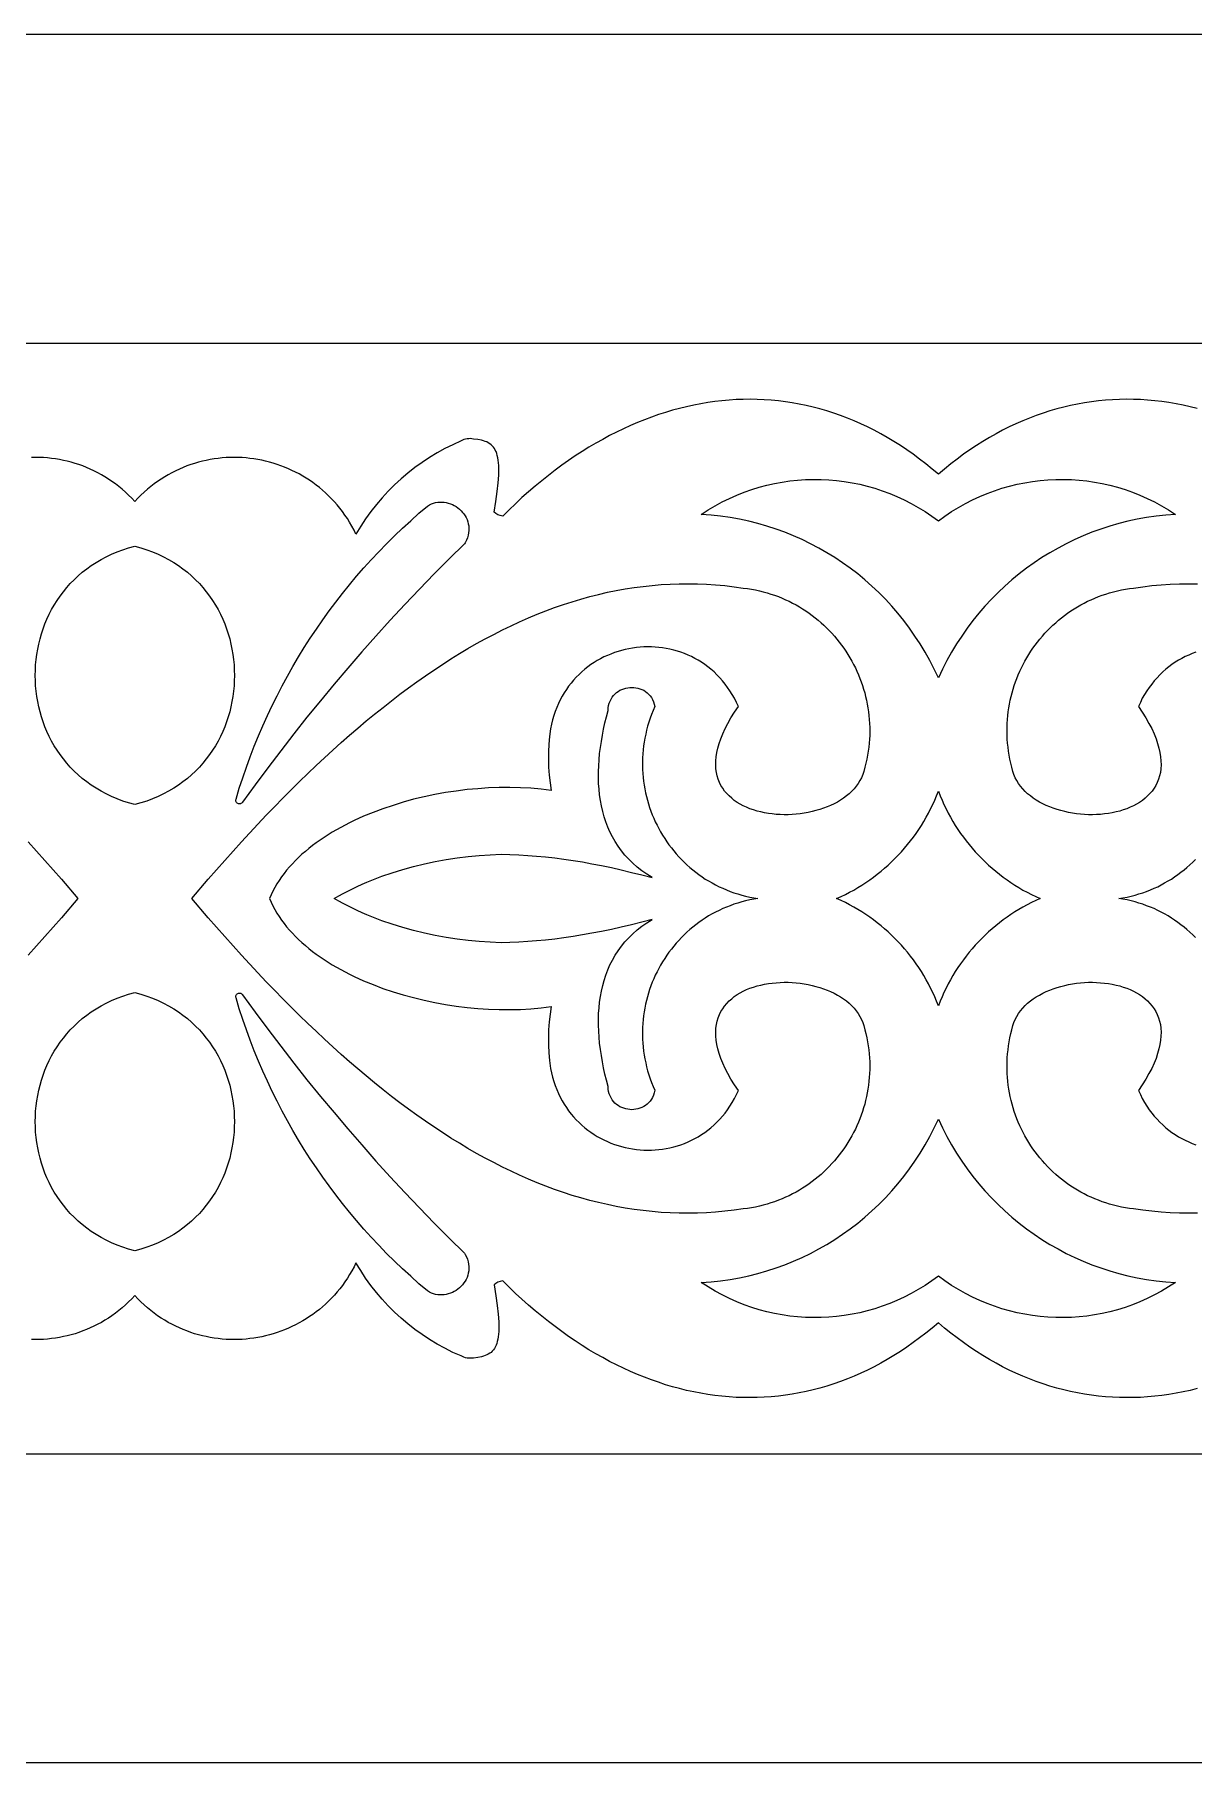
# Model space of a CAD drawing. Extents: x 1274 to 2074, y -191 to -51.
# Drawn here: x 1471.1 to 1565, y -190.5 to -50.5 of the extents above; entities that cross this region are included whole.
import ezdxf

# ---------------------------------------------------------------- set-up
doc = ezdxf.new("R2010")
doc.units = 0
doc.layers.add('LAYER_1', color=18, linetype='CONTINUOUS')

msp = doc.modelspace()

# ---------------------------------------------------------------- linework, layer by layer
at = {"layer": 'LAYER_1'}
for points in [[(2074.4, -190.54), (2074.4, -50.54), (1274.4, -50.54), (1274.4, -190.54)], [(1525.15, -89.43), (1525.71, -89.06), (1526.28, -88.73), (1526.85, -88.41), (1527.43, -88.13), (1528.02, -87.86), (1528.62, -87.62), (1529.23, -87.41), (1529.84, -87.22), (1530.46, -87.06), (1531.08, -86.92), (1531.7, -86.8), (1532.33, -86.71), (1532.95, -86.64), (1533.59, -86.6), (1534.22, -86.58), (1534.85, -86.58), (1535.48, -86.61), (1536.11, -86.67), (1536.73, -86.74), (1537.36, -86.85), (1537.98, -86.97), (1538.59, -87.12), (1539.2, -87.3), (1539.81, -87.5), (1540.41, -87.72), (1541, -87.96), (1541.58, -88.24), (1542.16, -88.53), (1542.72, -88.85), (1543.28, -89.19), (1543.82, -89.56), (1544.36, -89.94), (1544.89, -89.56), (1545.43, -89.19), (1545.99, -88.85), (1546.55, -88.53), (1547.13, -88.24), (1547.71, -87.96), (1548.3, -87.72), (1548.9, -87.5), (1549.51, -87.3), (1550.12, -87.12), (1550.74, -86.97), (1551.36, -86.85), (1551.98, -86.74), (1552.61, -86.67), (1553.23, -86.61), (1553.87, -86.58), (1554.5, -86.58), (1555.13, -86.6), (1555.76, -86.64), (1556.39, -86.71), (1557.01, -86.8), (1557.64, -86.92), (1558.26, -87.06), (1558.87, -87.22), (1559.48, -87.41), (1560.09, -87.62), (1560.69, -87.86), (1561.28, -88.13), (1561.86, -88.41), (1562.44, -88.73), (1563, -89.06), (1563.56, -89.43), (1562.78, -89.48), (1562, -89.56), (1561.23, -89.67), (1560.47, -89.81), (1559.72, -89.97), (1558.98, -90.16), (1558.24, -90.37), (1557.52, -90.61), (1556.8, -90.87), (1556.09, -91.15), (1555.4, -91.46), (1554.72, -91.79), (1554.05, -92.14), (1553.39, -92.52), (1552.74, -92.92), (1552.11, -93.34), (1551.5, -93.78), (1550.9, -94.24), (1550.31, -94.72), (1549.74, -95.22), (1549.19, -95.75), (1548.65, -96.29), (1548.13, -96.85), (1547.63, -97.42), (1547.15, -98.02), (1546.69, -98.63), (1546.25, -99.27), (1545.83, -99.91), (1545.43, -100.58), (1545.05, -101.26), (1544.69, -101.96), (1544.36, -102.67), (1544.02, -101.96), (1543.66, -101.26), (1543.29, -100.58), (1542.89, -99.91), (1542.46, -99.27), (1542.02, -98.63), (1541.56, -98.02), (1541.08, -97.42), (1540.58, -96.85), (1540.06, -96.29), (1539.52, -95.75), (1538.97, -95.22), (1538.4, -94.72), (1537.82, -94.24), (1537.21, -93.78), (1536.6, -93.34), (1535.97, -92.92), (1535.32, -92.52), (1534.67, -92.14), (1534, -91.79), (1533.31, -91.46), (1532.62, -91.15), (1531.91, -90.87), (1531.2, -90.61), (1530.47, -90.37), (1529.74, -90.16), (1528.99, -89.97), (1528.24, -89.81), (1527.48, -89.67), (1526.71, -89.56), (1525.94, -89.48)], [(1487.98, -112.73), (1487.94, -112.78), (1487.9, -112.82), (1487.85, -112.85), (1487.8, -112.87), (1487.75, -112.88), (1487.7, -112.88), (1487.65, -112.87), (1487.6, -112.85), (1487.55, -112.82), (1487.51, -112.79), (1487.48, -112.75), (1487.45, -112.7), (1487.44, -112.65), (1487.43, -112.6), (1487.43, -112.54), (1487.45, -112.48), (1487.71, -111.61), (1487.99, -110.75), (1488.29, -109.89), (1488.6, -109.05), (1488.92, -108.2), (1489.26, -107.37), (1489.62, -106.54), (1489.99, -105.72), (1490.37, -104.91), (1490.77, -104.11), (1491.19, -103.31), (1491.61, -102.52), (1492.06, -101.74), (1492.51, -100.97), (1492.98, -100.21), (1493.46, -99.45), (1493.96, -98.71), (1494.47, -97.97), (1494.99, -97.24), (1495.53, -96.53), (1496.08, -95.82), (1496.64, -95.12), (1497.22, -94.43), (1497.81, -93.76), (1498.41, -93.09), (1499.02, -92.44), (1499.65, -91.79), (1500.29, -91.16), (1500.94, -90.54), (1501.6, -89.93), (1502.27, -89.33), (1502.96, -88.74), (1503.12, -88.65), (1503.29, -88.57), (1503.45, -88.51), (1503.62, -88.46), (1503.8, -88.43), (1503.97, -88.42), (1504.14, -88.42), (1504.31, -88.43), (1504.48, -88.46), (1504.65, -88.5), (1504.82, -88.56), (1504.98, -88.62), (1505.13, -88.7), (1505.28, -88.79), (1505.42, -88.89), (1505.56, -89), (1505.69, -89.12), (1505.8, -89.25), (1505.91, -89.38), (1506.01, -89.53), (1506.09, -89.68), (1506.17, -89.84), (1506.23, -90.01), (1506.27, -90.18), (1506.3, -90.35), (1506.32, -90.54), (1506.31, -90.72), (1506.29, -90.91), (1506.26, -91.11), (1506.2, -91.31), (1506.12, -91.5), (1506.02, -91.71), (1505.95, -91.79), (1504.72, -93.01), (1503.51, -94.23), (1502.31, -95.47), (1501.12, -96.73), (1499.95, -97.99), (1498.79, -99.27), (1497.64, -100.56), (1496.51, -101.87), (1495.4, -103.18), (1494.29, -104.51), (1493.2, -105.85), (1492.13, -107.2), (1491.07, -108.57), (1490.03, -109.95), (1489, -111.33)], [(1479.25, -112.93), (1478.75, -112.79), (1478.27, -112.64), (1477.81, -112.46), (1477.36, -112.27), (1476.93, -112.06), (1476.51, -111.84), (1476.11, -111.6), (1475.72, -111.35), (1475.35, -111.09), (1474.99, -110.81), (1474.66, -110.52), (1474.33, -110.21), (1474.02, -109.89), (1473.73, -109.57), (1473.46, -109.23), (1473.2, -108.88), (1472.95, -108.53), (1472.72, -108.16), (1472.51, -107.79), (1472.31, -107.41), (1472.13, -107.02), (1471.97, -106.63), (1471.82, -106.23), (1471.68, -105.82), (1471.57, -105.41), (1471.46, -105), (1471.38, -104.58), (1471.31, -104.16), (1471.25, -103.74), (1471.21, -103.31), (1471.19, -102.89), (1471.18, -102.46), (1471.19, -102.03), (1471.21, -101.61), (1471.25, -101.18), (1471.31, -100.76), (1471.38, -100.34), (1471.46, -99.92), (1471.57, -99.51), (1471.68, -99.1), (1471.82, -98.69), (1471.97, -98.29), (1472.13, -97.9), (1472.31, -97.51), (1472.51, -97.13), (1472.72, -96.76), (1472.95, -96.39), (1473.2, -96.04), (1473.46, -95.69), (1473.73, -95.35), (1474.02, -95.02), (1474.33, -94.71), (1474.66, -94.4), (1474.99, -94.11), (1475.35, -93.83), (1475.72, -93.57), (1476.11, -93.32), (1476.51, -93.08), (1476.93, -92.85), (1477.36, -92.65), (1477.81, -92.46), (1478.27, -92.28), (1478.75, -92.13), (1479.25, -91.99), (1479.75, -92.13), (1480.23, -92.28), (1480.69, -92.46), (1481.14, -92.65), (1481.58, -92.85), (1481.99, -93.08), (1482.4, -93.32), (1482.78, -93.57), (1483.15, -93.83), (1483.51, -94.11), (1483.85, -94.4), (1484.17, -94.71), (1484.48, -95.02), (1484.77, -95.35), (1485.04, -95.69), (1485.3, -96.04), (1485.55, -96.39), (1485.78, -96.76), (1485.99, -97.13), (1486.19, -97.51), (1486.37, -97.9), (1486.53, -98.29), (1486.68, -98.69), (1486.82, -99.1), (1486.94, -99.51), (1487.04, -99.92), (1487.12, -100.34), (1487.2, -100.76), (1487.25, -101.18), (1487.29, -101.61), (1487.31, -102.03), (1487.32, -102.46), (1487.31, -102.89), (1487.29, -103.31), (1487.25, -103.74), (1487.2, -104.16), (1487.12, -104.58), (1487.04, -105), (1486.94, -105.41), (1486.82, -105.82), (1486.68, -106.23), (1486.53, -106.63), (1486.37, -107.02), (1486.19, -107.41), (1485.99, -107.79), (1485.78, -108.16), (1485.55, -108.53), (1485.3, -108.88), (1485.04, -109.23), (1484.77, -109.57), (1484.48, -109.89), (1484.17, -110.21), (1483.85, -110.52), (1483.51, -110.81), (1483.15, -111.09), (1482.78, -111.35), (1482.4, -111.6), (1481.99, -111.84), (1481.58, -112.06), (1481.14, -112.27), (1480.69, -112.46), (1480.23, -112.64), (1479.75, -112.79)], [(1483.86, -120.54), (1485.2, -118.97), (1486.54, -117.45), (1487.88, -115.96), (1489.22, -114.51), (1489.89, -113.8), (1490.56, -113.1), (1491.23, -112.42), (1491.91, -111.74), (1492.58, -111.07), (1493.26, -110.42), (1493.93, -109.77), (1494.61, -109.14), (1495.28, -108.52), (1495.96, -107.91), (1496.64, -107.31), (1497.32, -106.73), (1498, -106.15), (1498.68, -105.59), (1499.36, -105.05), (1500.05, -104.51), (1500.73, -103.99), (1501.42, -103.48), (1502.1, -102.98), (1502.79, -102.5), (1503.48, -102.03), (1504.17, -101.57), (1504.86, -101.13), (1505.55, -100.7), (1506.24, -100.29), (1506.94, -99.89), (1507.64, -99.51), (1508.33, -99.14), (1509.03, -98.78), (1509.73, -98.44), (1510.43, -98.12), (1511.14, -97.81), (1511.84, -97.51), (1512.55, -97.23), (1513.26, -96.97), (1513.97, -96.72), (1514.68, -96.49), (1515.39, -96.28), (1516.11, -96.08), (1516.82, -95.9), (1517.54, -95.73), (1518.26, -95.59), (1518.98, -95.46), (1519.71, -95.34), (1520.43, -95.25), (1521.16, -95.17), (1521.89, -95.11), (1522.62, -95.06), (1523.35, -95.04), (1524.09, -95.03), (1524.83, -95.05), (1525.56, -95.08), (1526.31, -95.13), (1527.05, -95.19), (1527.8, -95.28), (1528.54, -95.39), (1528.88, -95.43), (1529.21, -95.48), (1529.53, -95.54), (1529.85, -95.61), (1530.17, -95.69), (1530.48, -95.77), (1530.79, -95.87), (1531.09, -95.97), (1531.39, -96.08), (1531.69, -96.2), (1531.98, -96.33), (1532.27, -96.46), (1532.55, -96.6), (1532.83, -96.75), (1533.1, -96.91), (1533.36, -97.07), (1533.63, -97.24), (1533.88, -97.42), (1534.13, -97.6), (1534.38, -97.79), (1534.62, -97.98), (1534.85, -98.19), (1535.08, -98.39), (1535.3, -98.61), (1535.52, -98.83), (1535.73, -99.05), (1535.94, -99.28), (1536.14, -99.52), (1536.33, -99.76), (1536.51, -100), (1536.69, -100.25), (1536.87, -100.51), (1537.03, -100.77), (1537.19, -101.03), (1537.34, -101.3), (1537.49, -101.57), (1537.63, -101.85), (1537.76, -102.13), (1537.88, -102.41), (1538, -102.7), (1538.11, -102.99), (1538.21, -103.28), (1538.3, -103.58), (1538.39, -103.88), (1538.46, -104.18), (1538.53, -104.48), (1538.6, -104.79), (1538.65, -105.1), (1538.69, -105.41), (1538.73, -105.72), (1538.76, -106.04), (1538.78, -106.36), (1538.79, -106.68), (1538.79, -106.99), (1538.79, -107.32), (1538.77, -107.64), (1538.75, -107.96), (1538.71, -108.28), (1538.67, -108.61), (1538.62, -108.93), (1538.56, -109.26), (1538.49, -109.58), (1538.41, -109.91), (1538.32, -110.24), (1538.23, -110.5), (1538.12, -110.75), (1538, -110.99), (1537.86, -111.22), (1537.7, -111.44), (1537.52, -111.65), (1537.33, -111.86), (1537.12, -112.05), (1536.9, -112.23), (1536.67, -112.41), (1536.42, -112.57), (1536.17, -112.72), (1535.9, -112.86), (1535.62, -112.99), (1535.34, -113.12), (1535.04, -113.23), (1534.74, -113.33), (1534.44, -113.42), (1534.13, -113.5), (1533.81, -113.56), (1533.49, -113.62), (1533.17, -113.67), (1532.84, -113.71), (1532.52, -113.73), (1532.19, -113.75), (1531.86, -113.75), (1531.54, -113.74), (1531.22, -113.72), (1530.9, -113.69), (1530.58, -113.65), (1530.27, -113.59), (1529.97, -113.53), (1529.67, -113.45), (1529.37, -113.36), (1529.09, -113.26), (1528.82, -113.15), (1528.55, -113.03), (1528.3, -112.89), (1528.05, -112.75), (1527.82, -112.59), (1527.61, -112.42), (1527.4, -112.23), (1527.21, -112.04), (1527.04, -111.83), (1526.88, -111.61), (1526.74, -111.38), (1526.62, -111.13), (1526.52, -110.87), (1526.44, -110.6), (1526.38, -110.32), (1526.33, -110.02), (1526.32, -109.71), (1526.32, -109.39), (1526.35, -109.06), (1526.4, -108.71), (1526.48, -108.35), (1526.59, -107.97), (1526.72, -107.59), (1526.89, -107.19), (1527.08, -106.77), (1527.3, -106.35), (1527.55, -105.91), (1527.83, -105.45), (1528.15, -104.98), (1527.99, -104.65), (1527.83, -104.32), (1527.65, -104.01), (1527.47, -103.72), (1527.27, -103.43), (1527.07, -103.16), (1526.86, -102.89), (1526.64, -102.65), (1526.41, -102.41), (1526.18, -102.18), (1525.93, -101.97), (1525.69, -101.77), (1525.43, -101.58), (1525.17, -101.4), (1524.9, -101.24), (1524.63, -101.09), (1524.35, -100.94), (1524.07, -100.82), (1523.79, -100.7), (1523.5, -100.59), (1523.21, -100.5), (1522.91, -100.41), (1522.61, -100.34), (1522.31, -100.28), (1522.01, -100.23), (1521.71, -100.2), (1521.41, -100.17), (1521.1, -100.16), (1520.8, -100.15), (1520.49, -100.16), (1520.19, -100.18), (1519.89, -100.21), (1519.58, -100.25), (1519.28, -100.3), (1518.99, -100.37), (1518.69, -100.44), (1518.4, -100.53), (1518.11, -100.62), (1517.82, -100.73), (1517.54, -100.85), (1517.26, -100.97), (1516.99, -101.11), (1516.72, -101.26), (1516.46, -101.42), (1516.2, -101.59), (1515.95, -101.78), (1515.71, -101.97), (1515.47, -102.17), (1515.24, -102.38), (1515.02, -102.6), (1514.8, -102.84), (1514.6, -103.08), (1514.4, -103.33), (1514.22, -103.6), (1514.04, -103.87), (1513.87, -104.15), (1513.71, -104.45), (1513.57, -104.75), (1513.43, -105.07), (1513.31, -105.39), (1513.2, -105.72), (1513.1, -106.07), (1513.01, -106.42), (1512.94, -106.78), (1512.86, -107.4), (1512.8, -108.03), (1512.77, -108.66), (1512.76, -109.28), (1512.78, -109.91), (1512.82, -110.54), (1512.89, -111.16), (1512.98, -111.78), (1512.16, -111.68), (1511.33, -111.61), (1510.49, -111.56), (1509.64, -111.54), (1508.78, -111.55), (1507.91, -111.58), (1507.04, -111.64), (1506.17, -111.72), (1505.29, -111.83), (1504.42, -111.96), (1503.55, -112.12), (1502.69, -112.3), (1501.84, -112.5), (1501, -112.73), (1500.17, -112.99), (1499.35, -113.26), (1498.56, -113.56), (1497.78, -113.88), (1497.02, -114.22), (1496.65, -114.4), (1496.29, -114.59), (1495.94, -114.78), (1495.59, -114.97), (1495.24, -115.17), (1494.91, -115.38), (1494.58, -115.59), (1494.26, -115.81), (1493.95, -116.03), (1493.65, -116.25), (1493.35, -116.49), (1493.07, -116.72), (1492.79, -116.96), (1492.52, -117.21), (1492.26, -117.46), (1492.02, -117.72), (1491.78, -117.98), (1491.55, -118.24), (1491.34, -118.52), (1491.13, -118.79), (1490.94, -119.07), (1490.76, -119.36), (1490.59, -119.64), (1490.43, -119.94), (1490.29, -120.24), (1490.15, -120.54), (1490.29, -120.84), (1490.43, -121.14), (1490.59, -121.43), (1490.76, -121.72), (1490.94, -122.01), (1491.13, -122.29), (1491.34, -122.56), (1491.55, -122.83), (1491.78, -123.1), (1492.02, -123.36), (1492.26, -123.62), (1492.52, -123.87), (1492.79, -124.11), (1493.07, -124.35), (1493.35, -124.59), (1493.65, -124.82), (1493.95, -125.05), (1494.26, -125.27), (1494.58, -125.49), (1494.91, -125.7), (1495.24, -125.9), (1495.59, -126.11), (1495.94, -126.3), (1496.29, -126.49), (1496.65, -126.68), (1497.02, -126.86), (1497.78, -127.2), (1498.56, -127.52), (1499.35, -127.82), (1500.17, -128.09), (1501, -128.34), (1501.84, -128.57), (1502.69, -128.78), (1503.55, -128.96), (1504.42, -129.12), (1505.29, -129.25), (1506.17, -129.36), (1507.04, -129.44), (1507.91, -129.5), (1508.78, -129.53), (1509.64, -129.54), (1510.49, -129.52), (1511.33, -129.47), (1512.16, -129.39), (1512.98, -129.29), (1512.89, -129.91), (1512.82, -130.54), (1512.78, -131.17), (1512.76, -131.79), (1512.77, -132.42), (1512.8, -133.05), (1512.86, -133.67), (1512.94, -134.3), (1513.01, -134.66), (1513.1, -135.01), (1513.2, -135.36), (1513.31, -135.69), (1513.43, -136.01), (1513.57, -136.33), (1513.71, -136.63), (1513.87, -136.92), (1514.04, -137.21), (1514.22, -137.48), (1514.4, -137.74), (1514.6, -138), (1514.8, -138.24), (1515.02, -138.47), (1515.24, -138.7), (1515.47, -138.91), (1515.71, -139.11), (1515.95, -139.3), (1516.2, -139.48), (1516.46, -139.65), (1516.72, -139.81), (1516.99, -139.96), (1517.26, -140.1), (1517.54, -140.23), (1517.82, -140.35), (1518.11, -140.46), (1518.4, -140.55), (1518.69, -140.64), (1518.99, -140.71), (1519.28, -140.77), (1519.58, -140.83), (1519.89, -140.87), (1520.19, -140.9), (1520.49, -140.92), (1520.8, -140.92), (1521.1, -140.92), (1521.41, -140.91), (1521.71, -140.88), (1522.01, -140.84), (1522.31, -140.8), (1522.61, -140.74), (1522.91, -140.66), (1523.21, -140.58), (1523.5, -140.49), (1523.79, -140.38), (1524.07, -140.26), (1524.35, -140.13), (1524.63, -139.99), (1524.9, -139.84), (1525.17, -139.67), (1525.43, -139.5), (1525.69, -139.31), (1525.93, -139.11), (1526.18, -138.89), (1526.41, -138.67), (1526.64, -138.43), (1526.86, -138.18), (1527.07, -137.92), (1527.27, -137.65), (1527.47, -137.36), (1527.65, -137.06), (1527.83, -136.75), (1527.99, -136.43), (1528.15, -136.09), (1527.83, -135.63), (1527.55, -135.17), (1527.3, -134.73), (1527.08, -134.3), (1526.89, -133.89), (1526.72, -133.49), (1526.59, -133.1), (1526.48, -132.73), (1526.4, -132.37), (1526.35, -132.02), (1526.32, -131.69), (1526.32, -131.36), (1526.33, -131.05), (1526.38, -130.76), (1526.44, -130.48), (1526.52, -130.2), (1526.62, -129.95), (1526.74, -129.7), (1526.88, -129.47), (1527.04, -129.25), (1527.21, -129.04), (1527.4, -128.84), (1527.61, -128.66), (1527.82, -128.49), (1528.05, -128.33), (1528.3, -128.18), (1528.55, -128.05), (1528.82, -127.92), (1529.09, -127.81), (1529.37, -127.71), (1529.67, -127.62), (1529.97, -127.55), (1530.27, -127.48), (1530.58, -127.43), (1530.9, -127.39), (1531.22, -127.36), (1531.54, -127.34), (1531.86, -127.33), (1532.19, -127.33), (1532.52, -127.35), (1532.84, -127.37), (1533.17, -127.41), (1533.49, -127.45), (1533.81, -127.51), (1534.13, -127.58), (1534.44, -127.66), (1534.74, -127.75), (1535.04, -127.85), (1535.34, -127.96), (1535.62, -128.08), (1535.9, -128.22), (1536.17, -128.36), (1536.42, -128.51), (1536.67, -128.67), (1536.9, -128.84), (1537.12, -129.03), (1537.33, -129.22), (1537.52, -129.42), (1537.7, -129.63), (1537.86, -129.86), (1538, -130.09), (1538.12, -130.33), (1538.23, -130.58), (1538.32, -130.84), (1538.41, -131.17), (1538.49, -131.49), (1538.56, -131.82), (1538.62, -132.14), (1538.67, -132.47), (1538.71, -132.79), (1538.75, -133.12), (1538.77, -133.44), (1538.79, -133.76), (1538.79, -134.08), (1538.79, -134.4), (1538.78, -134.72), (1538.76, -135.04), (1538.73, -135.35), (1538.69, -135.67), (1538.65, -135.98), (1538.6, -136.29), (1538.53, -136.59), (1538.46, -136.9), (1538.39, -137.2), (1538.3, -137.5), (1538.21, -137.79), (1538.11, -138.09), (1538, -138.38), (1537.88, -138.66), (1537.76, -138.95), (1537.63, -139.23), (1537.49, -139.5), (1537.34, -139.78), (1537.19, -140.04), (1537.03, -140.31), (1536.87, -140.57), (1536.69, -140.82), (1536.51, -141.07), (1536.33, -141.32), (1536.14, -141.56), (1535.94, -141.79), (1535.73, -142.02), (1535.52, -142.25), (1535.3, -142.47), (1535.08, -142.68), (1534.85, -142.89), (1534.62, -143.09), (1534.38, -143.29), (1534.13, -143.48), (1533.88, -143.66), (1533.63, -143.84), (1533.36, -144.01), (1533.1, -144.17), (1532.83, -144.33), (1532.55, -144.47), (1532.27, -144.62), (1531.98, -144.75), (1531.69, -144.88), (1531.39, -144.99), (1531.09, -145.11), (1530.79, -145.21), (1530.48, -145.3), (1530.17, -145.39), (1529.85, -145.47), (1529.53, -145.54), (1529.21, -145.6), (1528.88, -145.65), (1528.54, -145.69), (1527.8, -145.8), (1527.05, -145.88), (1526.31, -145.95), (1525.56, -146), (1524.83, -146.03), (1524.09, -146.04), (1523.35, -146.04), (1522.62, -146.01), (1521.89, -145.97), (1521.16, -145.91), (1520.43, -145.83), (1519.71, -145.74), (1518.98, -145.62), (1518.26, -145.49), (1517.54, -145.34), (1516.82, -145.18), (1516.11, -145), (1515.39, -144.8), (1514.68, -144.59), (1513.97, -144.35), (1513.26, -144.11), (1512.55, -143.84), (1511.84, -143.57), (1511.14, -143.27), (1510.43, -142.96), (1509.73, -142.64), (1509.03, -142.3), (1508.33, -141.94), (1507.64, -141.57), (1506.94, -141.19), (1506.24, -140.79), (1505.55, -140.37), (1504.86, -139.95), (1504.17, -139.5), (1503.48, -139.05), (1502.79, -138.58), (1502.1, -138.1), (1501.42, -137.6), (1500.73, -137.09), (1500.05, -136.57), (1499.36, -136.03), (1498.68, -135.48), (1498, -134.92), (1497.32, -134.35), (1496.64, -133.76), (1495.96, -133.17), (1495.28, -132.56), (1494.61, -131.94), (1493.93, -131.3), (1493.26, -130.66), (1492.58, -130.01), (1491.91, -129.34), (1491.23, -128.66), (1490.56, -127.97), (1489.89, -127.28), (1489.22, -126.57), (1487.88, -125.12), (1486.54, -123.63), (1485.2, -122.1)], [(1495.41, -120.54), (1495.77, -120.33), (1496.13, -120.13), (1496.5, -119.94), (1496.88, -119.75), (1497.26, -119.56), (1497.66, -119.39), (1498.05, -119.21), (1498.45, -119.05), (1499.27, -118.74), (1500.11, -118.45), (1500.96, -118.18), (1501.83, -117.94), (1502.71, -117.73), (1503.59, -117.54), (1504.48, -117.38), (1505.38, -117.24), (1506.27, -117.13), (1507.16, -117.05), (1508.05, -116.99), (1508.93, -116.96), (1509.64, -116.98), (1510.36, -117), (1511.08, -117.05), (1511.8, -117.1), (1512.53, -117.17), (1513.27, -117.25), (1514.01, -117.35), (1514.76, -117.46), (1515.52, -117.58), (1516.29, -117.72), (1517.07, -117.87), (1517.86, -118.04), (1518.66, -118.22), (1519.48, -118.42), (1520.32, -118.63), (1521.17, -118.85), (1520.74, -118.58), (1520.33, -118.3), (1519.95, -118), (1519.6, -117.68), (1519.27, -117.36), (1518.96, -117.02), (1518.67, -116.67), (1518.41, -116.31), (1518.17, -115.93), (1517.95, -115.55), (1517.75, -115.15), (1517.57, -114.75), (1517.42, -114.34), (1517.28, -113.91), (1517.16, -113.48), (1517.06, -113.04), (1516.98, -112.59), (1516.91, -112.14), (1516.86, -111.68), (1516.83, -111.21), (1516.82, -110.74), (1516.82, -110.26), (1516.84, -109.78), (1516.87, -109.29), (1516.91, -108.8), (1516.97, -108.31), (1517.05, -107.81), (1517.13, -107.31), (1517.23, -106.81), (1517.34, -106.31), (1517.46, -105.81), (1517.59, -105.3), (1517.61, -105.09), (1517.64, -104.9), (1517.69, -104.71), (1517.76, -104.54), (1517.84, -104.38), (1517.93, -104.23), (1518.04, -104.09), (1518.15, -103.97), (1518.28, -103.85), (1518.42, -103.76), (1518.56, -103.67), (1518.71, -103.6), (1518.87, -103.54), (1519.02, -103.49), (1519.19, -103.46), (1519.35, -103.44), (1519.52, -103.43), (1519.69, -103.44), (1519.85, -103.46), (1520.01, -103.49), (1520.17, -103.54), (1520.33, -103.6), (1520.48, -103.67), (1520.62, -103.76), (1520.75, -103.87), (1520.88, -103.99), (1521, -104.12), (1521.1, -104.26), (1521.19, -104.42), (1521.27, -104.6), (1521.34, -104.79), (1521.39, -104.99), (1521.25, -105.31), (1521.12, -105.62), (1521, -105.94), (1520.9, -106.26), (1520.8, -106.58), (1520.71, -106.9), (1520.64, -107.22), (1520.57, -107.54), (1520.51, -107.86), (1520.47, -108.18), (1520.43, -108.5), (1520.4, -108.82), (1520.38, -109.14), (1520.37, -109.46), (1520.37, -109.78), (1520.38, -110.1), (1520.4, -110.41), (1520.43, -110.73), (1520.47, -111.04), (1520.51, -111.35), (1520.56, -111.66), (1520.63, -111.97), (1520.7, -112.27), (1520.78, -112.57), (1520.86, -112.87), (1520.96, -113.17), (1521.06, -113.46), (1521.18, -113.75), (1521.3, -114.04), (1521.42, -114.32), (1521.56, -114.6), (1521.7, -114.88), (1521.85, -115.15), (1522.01, -115.42), (1522.18, -115.68), (1522.35, -115.94), (1522.53, -116.19), (1522.72, -116.44), (1522.91, -116.68), (1523.11, -116.92), (1523.32, -117.15), (1523.53, -117.38), (1523.75, -117.6), (1523.98, -117.81), (1524.21, -118.02), (1524.45, -118.22), (1524.7, -118.41), (1524.95, -118.6), (1525.21, -118.78), (1525.47, -118.96), (1525.74, -119.12), (1526.02, -119.28), (1526.3, -119.43), (1526.59, -119.58), (1526.88, -119.71), (1527.18, -119.84), (1527.48, -119.96), (1527.79, -120.07), (1528.1, -120.17), (1528.42, -120.26), (1528.74, -120.35), (1529.07, -120.42), (1529.4, -120.48), (1529.74, -120.54), (1529.4, -120.59), (1529.07, -120.66), (1528.74, -120.73), (1528.42, -120.82), (1528.1, -120.91), (1527.79, -121.01), (1527.48, -121.12), (1527.18, -121.24), (1526.88, -121.36), (1526.59, -121.5), (1526.3, -121.64), (1526.02, -121.79), (1525.74, -121.95), (1525.47, -122.12), (1525.21, -122.29), (1524.95, -122.48), (1524.7, -122.66), (1524.45, -122.86), (1524.21, -123.06), (1523.98, -123.27), (1523.75, -123.48), (1523.53, -123.7), (1523.32, -123.93), (1523.11, -124.16), (1522.91, -124.4), (1522.72, -124.64), (1522.53, -124.89), (1522.35, -125.14), (1522.18, -125.4), (1522.01, -125.66), (1521.85, -125.93), (1521.7, -126.2), (1521.56, -126.48), (1521.42, -126.75), (1521.3, -127.04), (1521.18, -127.32), (1521.06, -127.61), (1520.96, -127.91), (1520.86, -128.2), (1520.78, -128.5), (1520.7, -128.81), (1520.63, -129.11), (1520.56, -129.42), (1520.51, -129.73), (1520.47, -130.04), (1520.43, -130.35), (1520.4, -130.66), (1520.38, -130.98), (1520.37, -131.3), (1520.37, -131.61), (1520.38, -131.93), (1520.4, -132.25), (1520.43, -132.57), (1520.47, -132.9), (1520.51, -133.22), (1520.57, -133.54), (1520.64, -133.86), (1520.71, -134.18), (1520.8, -134.5), (1520.9, -134.82), (1521, -135.14), (1521.12, -135.45), (1521.25, -135.77), (1521.39, -136.08), (1521.34, -136.29), (1521.27, -136.48), (1521.19, -136.65), (1521.1, -136.81), (1521, -136.96), (1520.88, -137.09), (1520.75, -137.21), (1520.62, -137.31), (1520.48, -137.4), (1520.33, -137.48), (1520.17, -137.54), (1520.01, -137.59), (1519.85, -137.62), (1519.69, -137.64), (1519.52, -137.65), (1519.35, -137.64), (1519.19, -137.62), (1519.02, -137.59), (1518.87, -137.54), (1518.71, -137.48), (1518.56, -137.41), (1518.42, -137.32), (1518.28, -137.22), (1518.15, -137.11), (1518.04, -136.99), (1517.93, -136.85), (1517.84, -136.7), (1517.76, -136.54), (1517.69, -136.37), (1517.64, -136.18), (1517.61, -135.98), (1517.59, -135.77), (1517.46, -135.27), (1517.34, -134.77), (1517.23, -134.26), (1517.13, -133.76), (1517.05, -133.26), (1516.97, -132.77), (1516.91, -132.27), (1516.87, -131.78), (1516.84, -131.3), (1516.82, -130.81), (1516.82, -130.34), (1516.83, -129.86), (1516.86, -129.4), (1516.91, -128.94), (1516.98, -128.48), (1517.06, -128.04), (1517.16, -127.6), (1517.28, -127.17), (1517.42, -126.74), (1517.57, -126.33), (1517.75, -125.92), (1517.95, -125.53), (1518.17, -125.14), (1518.41, -124.77), (1518.67, -124.41), (1518.96, -124.06), (1519.27, -123.72), (1519.6, -123.39), (1519.95, -123.08), (1520.33, -122.78), (1520.74, -122.5), (1521.17, -122.23), (1520.32, -122.45), (1519.48, -122.66), (1518.66, -122.86), (1517.86, -123.04), (1517.07, -123.2), (1516.29, -123.36), (1515.52, -123.49), (1514.76, -123.62), (1514.01, -123.73), (1513.27, -123.83), (1512.53, -123.91), (1511.8, -123.98), (1511.08, -124.03), (1510.36, -124.07), (1509.64, -124.1), (1508.93, -124.12), (1508.05, -124.09), (1507.16, -124.03), (1506.27, -123.95), (1505.38, -123.84), (1504.48, -123.7), (1503.59, -123.54), (1502.71, -123.35), (1501.83, -123.14), (1500.96, -122.9), (1500.11, -122.63), (1499.27, -122.34), (1498.45, -122.03), (1498.05, -121.86), (1497.66, -121.69), (1497.26, -121.51), (1496.88, -121.33), (1496.5, -121.14), (1496.13, -120.95), (1495.77, -120.75)], [(1536.11, -120.54), (1536.47, -120.38), (1536.82, -120.21), (1537.16, -120.03), (1537.5, -119.85), (1537.83, -119.66), (1538.16, -119.46), (1538.48, -119.25), (1538.8, -119.03), (1539.11, -118.81), (1539.41, -118.57), (1539.71, -118.33), (1540, -118.09), (1540.29, -117.84), (1540.57, -117.57), (1540.84, -117.31), (1541.11, -117.03), (1541.37, -116.75), (1541.62, -116.47), (1541.86, -116.17), (1542.1, -115.87), (1542.33, -115.57), (1542.56, -115.26), (1542.77, -114.94), (1542.98, -114.62), (1543.18, -114.29), (1543.37, -113.96), (1543.56, -113.62), (1543.73, -113.27), (1543.9, -112.92), (1544.06, -112.57), (1544.21, -112.21), (1544.36, -111.85), (1544.5, -112.21), (1544.65, -112.57), (1544.81, -112.92), (1544.98, -113.27), (1545.15, -113.62), (1545.34, -113.96), (1545.53, -114.29), (1545.73, -114.62), (1545.94, -114.94), (1546.16, -115.26), (1546.38, -115.57), (1546.61, -115.87), (1546.85, -116.17), (1547.09, -116.47), (1547.35, -116.75), (1547.61, -117.03), (1547.87, -117.31), (1548.15, -117.57), (1548.42, -117.84), (1548.71, -118.09), (1549, -118.33), (1549.3, -118.57), (1549.61, -118.81), (1549.92, -119.03), (1550.23, -119.25), (1550.55, -119.46), (1550.88, -119.66), (1551.21, -119.85), (1551.55, -120.03), (1551.9, -120.21), (1552.24, -120.38), (1552.6, -120.54), (1552.24, -120.7), (1551.9, -120.87), (1551.55, -121.04), (1551.21, -121.23), (1550.88, -121.42), (1550.55, -121.62), (1550.23, -121.83), (1549.92, -122.05), (1549.61, -122.27), (1549.3, -122.5), (1549, -122.74), (1548.71, -122.99), (1548.42, -123.24), (1548.15, -123.5), (1547.87, -123.77), (1547.61, -124.04), (1547.35, -124.32), (1547.09, -124.61), (1546.85, -124.9), (1546.61, -125.2), (1546.38, -125.51), (1546.16, -125.82), (1545.94, -126.14), (1545.73, -126.46), (1545.53, -126.79), (1545.34, -127.12), (1545.15, -127.46), (1544.98, -127.8), (1544.81, -128.15), (1544.65, -128.51), (1544.5, -128.87), (1544.36, -129.23), (1544.21, -128.87), (1544.06, -128.51), (1543.9, -128.15), (1543.73, -127.8), (1543.56, -127.46), (1543.37, -127.12), (1543.18, -126.79), (1542.98, -126.46), (1542.77, -126.14), (1542.56, -125.82), (1542.33, -125.51), (1542.1, -125.2), (1541.86, -124.9), (1541.62, -124.61), (1541.37, -124.32), (1541.11, -124.04), (1540.84, -123.77), (1540.57, -123.5), (1540.29, -123.24), (1540, -122.99), (1539.71, -122.74), (1539.41, -122.5), (1539.11, -122.27), (1538.8, -122.05), (1538.48, -121.83), (1538.16, -121.62), (1537.83, -121.42), (1537.5, -121.23), (1537.16, -121.04), (1536.82, -120.87), (1536.47, -120.7)], [(1479.25, -149.09), (1478.75, -148.95), (1478.27, -148.79), (1477.81, -148.62), (1477.36, -148.43), (1476.93, -148.22), (1476.51, -148), (1476.11, -147.76), (1475.72, -147.51), (1475.35, -147.24), (1474.99, -146.96), (1474.66, -146.67), (1474.33, -146.37), (1474.02, -146.05), (1473.73, -145.73), (1473.46, -145.39), (1473.2, -145.04), (1472.95, -144.68), (1472.72, -144.32), (1472.51, -143.95), (1472.31, -143.56), (1472.13, -143.18), (1471.97, -142.78), (1471.82, -142.38), (1471.68, -141.98), (1471.57, -141.57), (1471.46, -141.15), (1471.38, -140.74), (1471.31, -140.32), (1471.25, -139.89), (1471.21, -139.47), (1471.19, -139.04), (1471.18, -138.62), (1471.19, -138.19), (1471.21, -137.77), (1471.25, -137.34), (1471.31, -136.92), (1471.38, -136.5), (1471.46, -136.08), (1471.57, -135.67), (1471.68, -135.26), (1471.82, -134.85), (1471.97, -134.45), (1472.13, -134.06), (1472.31, -133.67), (1472.51, -133.29), (1472.72, -132.92), (1472.95, -132.55), (1473.2, -132.19), (1473.46, -131.85), (1473.73, -131.51), (1474.02, -131.18), (1474.33, -130.87), (1474.66, -130.56), (1474.99, -130.27), (1475.35, -129.99), (1475.72, -129.72), (1476.11, -129.47), (1476.51, -129.23), (1476.93, -129.01), (1477.36, -128.81), (1477.81, -128.61), (1478.27, -128.44), (1478.75, -128.28), (1479.25, -128.15), (1479.75, -128.28), (1480.23, -128.44), (1480.69, -128.61), (1481.14, -128.81), (1481.58, -129.01), (1481.99, -129.23), (1482.4, -129.47), (1482.78, -129.72), (1483.15, -129.99), (1483.51, -130.27), (1483.85, -130.56), (1484.17, -130.87), (1484.48, -131.18), (1484.77, -131.51), (1485.04, -131.85), (1485.3, -132.19), (1485.55, -132.55), (1485.78, -132.92), (1485.99, -133.29), (1486.19, -133.67), (1486.37, -134.06), (1486.53, -134.45), (1486.68, -134.85), (1486.82, -135.26), (1486.94, -135.67), (1487.04, -136.08), (1487.12, -136.5), (1487.2, -136.92), (1487.25, -137.34), (1487.29, -137.77), (1487.31, -138.19), (1487.32, -138.62), (1487.31, -139.04), (1487.29, -139.47), (1487.25, -139.89), (1487.2, -140.32), (1487.12, -140.74), (1487.04, -141.15), (1486.94, -141.57), (1486.82, -141.98), (1486.68, -142.38), (1486.53, -142.78), (1486.37, -143.18), (1486.19, -143.56), (1485.99, -143.95), (1485.78, -144.32), (1485.55, -144.68), (1485.3, -145.04), (1485.04, -145.39), (1484.77, -145.73), (1484.48, -146.05), (1484.17, -146.37), (1483.85, -146.67), (1483.51, -146.96), (1483.15, -147.24), (1482.78, -147.51), (1482.4, -147.76), (1481.99, -148), (1481.58, -148.22), (1481.14, -148.43), (1480.69, -148.62), (1480.23, -148.79), (1479.75, -148.95)], [(1487.45, -128.6), (1487.43, -128.54), (1487.43, -128.48), (1487.44, -128.42), (1487.45, -128.37), (1487.48, -128.33), (1487.51, -128.29), (1487.55, -128.26), (1487.6, -128.23), (1487.65, -128.21), (1487.7, -128.2), (1487.75, -128.2), (1487.8, -128.21), (1487.85, -128.22), (1487.9, -128.25), (1487.94, -128.29), (1487.98, -128.34), (1489, -129.74), (1490.03, -131.13), (1491.07, -132.51), (1492.13, -133.87), (1493.2, -135.23), (1494.29, -136.57), (1495.4, -137.89), (1496.51, -139.21), (1497.64, -140.51), (1498.79, -141.81), (1499.95, -143.08), (1501.12, -144.35), (1502.31, -145.6), (1503.51, -146.84), (1504.72, -148.07), (1505.95, -149.28), (1506.02, -149.37), (1506.12, -149.57), (1506.2, -149.77), (1506.26, -149.97), (1506.29, -150.16), (1506.31, -150.35), (1506.32, -150.54), (1506.3, -150.72), (1506.27, -150.9), (1506.23, -151.07), (1506.17, -151.24), (1506.09, -151.4), (1506.01, -151.55), (1505.91, -151.69), (1505.8, -151.83), (1505.69, -151.96), (1505.56, -152.08), (1505.42, -152.19), (1505.28, -152.29), (1505.13, -152.38), (1504.98, -152.45), (1504.82, -152.52), (1504.65, -152.57), (1504.48, -152.62), (1504.31, -152.64), (1504.14, -152.66), (1503.97, -152.66), (1503.8, -152.65), (1503.62, -152.62), (1503.45, -152.57), (1503.29, -152.51), (1503.12, -152.43), (1502.96, -152.34), (1502.27, -151.75), (1501.6, -151.15), (1500.94, -150.54), (1500.29, -149.92), (1499.65, -149.29), (1499.02, -148.64), (1498.41, -147.99), (1497.81, -147.32), (1497.22, -146.64), (1496.64, -145.96), (1496.08, -145.26), (1495.53, -144.55), (1494.99, -143.83), (1494.47, -143.11), (1493.96, -142.37), (1493.46, -141.63), (1492.98, -140.87), (1492.51, -140.11), (1492.06, -139.34), (1491.61, -138.56), (1491.19, -137.77), (1490.77, -136.97), (1490.37, -136.17), (1489.99, -135.35), (1489.62, -134.53), (1489.26, -133.71), (1488.92, -132.87), (1488.6, -132.03), (1488.29, -131.18), (1487.99, -130.33), (1487.71, -129.47)], [(1525.15, -151.65), (1525.94, -151.6), (1526.71, -151.51), (1527.48, -151.4), (1528.24, -151.27), (1528.99, -151.11), (1529.74, -150.92), (1530.47, -150.71), (1531.2, -150.47), (1531.91, -150.21), (1532.62, -149.93), (1533.31, -149.62), (1534, -149.29), (1534.67, -148.93), (1535.32, -148.56), (1535.97, -148.16), (1536.6, -147.74), (1537.21, -147.3), (1537.82, -146.84), (1538.4, -146.36), (1538.97, -145.85), (1539.52, -145.33), (1540.06, -144.79), (1540.58, -144.23), (1541.08, -143.65), (1541.56, -143.06), (1542.02, -142.44), (1542.46, -141.81), (1542.89, -141.16), (1543.29, -140.5), (1543.66, -139.82), (1544.02, -139.12), (1544.36, -138.41), (1544.69, -139.12), (1545.05, -139.82), (1545.43, -140.5), (1545.83, -141.16), (1546.25, -141.81), (1546.69, -142.44), (1547.15, -143.06), (1547.63, -143.65), (1548.13, -144.23), (1548.65, -144.79), (1549.19, -145.33), (1549.74, -145.85), (1550.31, -146.36), (1550.9, -146.84), (1551.5, -147.3), (1552.11, -147.74), (1552.74, -148.16), (1553.39, -148.56), (1554.05, -148.93), (1554.72, -149.29), (1555.4, -149.62), (1556.09, -149.93), (1556.8, -150.21), (1557.52, -150.47), (1558.24, -150.71), (1558.98, -150.92), (1559.72, -151.11), (1560.47, -151.27), (1561.23, -151.4), (1562, -151.51), (1562.78, -151.6), (1563.56, -151.65), (1563, -152.01), (1562.44, -152.35), (1561.86, -152.66), (1561.28, -152.95), (1560.69, -153.21), (1560.09, -153.45), (1559.48, -153.67), (1558.87, -153.86), (1558.26, -154.02), (1557.64, -154.16), (1557.01, -154.28), (1556.39, -154.37), (1555.76, -154.44), (1555.13, -154.48), (1554.5, -154.5), (1553.87, -154.49), (1553.23, -154.46), (1552.61, -154.41), (1551.98, -154.33), (1551.36, -154.23), (1550.74, -154.1), (1550.12, -153.95), (1549.51, -153.78), (1548.9, -153.58), (1548.3, -153.36), (1547.71, -153.11), (1547.13, -152.84), (1546.55, -152.55), (1545.99, -152.23), (1545.43, -151.89), (1544.89, -151.52), (1544.36, -151.13), (1543.82, -151.52), (1543.28, -151.89), (1542.72, -152.23), (1542.16, -152.55), (1541.58, -152.84), (1541, -153.11), (1540.41, -153.36), (1539.81, -153.58), (1539.2, -153.78), (1538.59, -153.95), (1537.98, -154.1), (1537.36, -154.23), (1536.73, -154.33), (1536.11, -154.41), (1535.48, -154.46), (1534.85, -154.49), (1534.22, -154.5), (1533.59, -154.48), (1532.95, -154.44), (1532.33, -154.37), (1531.7, -154.28), (1531.08, -154.16), (1530.46, -154.02), (1529.84, -153.86), (1529.23, -153.67), (1528.62, -153.45), (1528.02, -153.21), (1527.43, -152.95), (1526.85, -152.66), (1526.28, -152.35), (1525.71, -152.01)]]:
    msp.add_lwpolyline(points, close=True, dxfattribs=at)
for points in [[(1348.71, -75.54), (2000.1, -75.54)], [(1565.32, -80.83), (1564.75, -80.69), (1564.18, -80.56), (1563.61, -80.45), (1563.03, -80.35), (1562.46, -80.27), (1561.89, -80.21), (1561.31, -80.16), (1560.74, -80.12), (1560.17, -80.1), (1559.6, -80.09), (1559.03, -80.1), (1558.46, -80.13), (1557.89, -80.17), (1557.32, -80.22), (1556.76, -80.29), (1556.19, -80.38), (1555.63, -80.48), (1555.07, -80.59), (1554.51, -80.72), (1553.95, -80.87), (1553.39, -81.03), (1552.84, -81.21), (1552.29, -81.4), (1551.74, -81.61), (1551.19, -81.83), (1550.64, -82.07), (1550.1, -82.33), (1549.56, -82.6), (1549.03, -82.89), (1548.49, -83.19), (1547.96, -83.5), (1547.44, -83.84), (1546.91, -84.19), (1546.4, -84.55), (1545.88, -84.93), (1545.37, -85.33), (1544.86, -85.74), (1544.36, -86.17), (1543.85, -85.74), (1543.34, -85.33), (1542.83, -84.93), (1542.32, -84.55), (1541.8, -84.19), (1541.28, -83.84), (1540.75, -83.5), (1540.22, -83.19), (1539.69, -82.89), (1539.15, -82.6), (1538.61, -82.33), (1538.07, -82.07), (1537.52, -81.83), (1536.98, -81.61), (1536.43, -81.4), (1535.88, -81.21), (1535.32, -81.03), (1534.76, -80.87), (1534.21, -80.72), (1533.65, -80.59), (1533.08, -80.48), (1532.52, -80.38), (1531.96, -80.29), (1531.39, -80.22), (1530.82, -80.17), (1530.25, -80.13), (1529.68, -80.1), (1529.11, -80.09), (1528.54, -80.1), (1527.97, -80.12), (1527.4, -80.16), (1526.82, -80.21), (1526.25, -80.27), (1525.68, -80.35), (1525.11, -80.45), (1524.53, -80.56), (1523.96, -80.69), (1523.39, -80.83), (1522.82, -80.98), (1522.25, -81.15), (1521.68, -81.33), (1521.11, -81.53), (1520.54, -81.75), (1519.97, -81.98), (1519.4, -82.22), (1518.84, -82.48), (1518.28, -82.75), (1517.72, -83.03), (1517.16, -83.34), (1516.6, -83.65), (1516.04, -83.98), (1515.49, -84.32), (1514.94, -84.68), (1514.39, -85.06), (1513.84, -85.44), (1513.3, -85.84), (1512.76, -86.26), (1512.22, -86.69), (1511.68, -87.13), (1511.15, -87.59), (1510.62, -88.06), (1510.1, -88.55), (1509.58, -89.05), (1509.06, -89.56), (1508.85, -89.51), (1508.67, -89.44), (1508.51, -89.35), (1508.37, -89.24), (1508.51, -88.36), (1508.62, -87.57), (1508.69, -86.87), (1508.73, -86.25), (1508.74, -85.97), (1508.74, -85.71), (1508.73, -85.46), (1508.72, -85.24), (1508.69, -85.02), (1508.66, -84.83), (1508.62, -84.65), (1508.57, -84.49), (1508.52, -84.33), (1508.45, -84.2), (1508.38, -84.07), (1508.3, -83.96), (1508.21, -83.86), (1508.11, -83.77), (1508.01, -83.69), (1507.89, -83.61), (1507.77, -83.55), (1507.64, -83.5), (1507.5, -83.45), (1507.35, -83.41), (1507.03, -83.35), (1506.68, -83.31), (1506.55, -83.29), (1506.43, -83.28), (1506.3, -83.29), (1506.17, -83.3), (1506.05, -83.33), (1505.92, -83.36), (1505.8, -83.41), (1505.68, -83.47), (1505.02, -83.77), (1504.37, -84.09), (1503.74, -84.44), (1503.12, -84.81), (1502.52, -85.21), (1501.93, -85.63), (1501.36, -86.07), (1500.82, -86.54), (1500.29, -87.03), (1499.78, -87.54), (1499.29, -88.07), (1498.82, -88.62), (1498.37, -89.19), (1497.95, -89.78), (1497.55, -90.38), (1497.17, -91.01), (1497.01, -90.69), (1496.83, -90.37), (1496.65, -90.06), (1496.47, -89.76), (1496.27, -89.47), (1496.07, -89.19), (1495.86, -88.92), (1495.64, -88.65), (1495.42, -88.4), (1495.19, -88.15), (1494.95, -87.91), (1494.7, -87.68), (1494.46, -87.46), (1494.2, -87.24), (1493.94, -87.04), (1493.67, -86.84), (1493.4, -86.65), (1493.13, -86.48), (1492.85, -86.31), (1492.56, -86.14), (1492.28, -85.99), (1491.98, -85.85), (1491.69, -85.72), (1491.39, -85.59), (1491.09, -85.47), (1490.78, -85.37), (1490.47, -85.27), (1490.16, -85.18), (1489.85, -85.1), (1489.54, -85.03), (1489.22, -84.97), (1488.9, -84.92), (1488.58, -84.88), (1488.26, -84.84), (1487.94, -84.82), (1487.62, -84.81), (1487.29, -84.8), (1486.97, -84.81), (1486.65, -84.82), (1486.33, -84.84), (1486, -84.88), (1485.68, -84.92), (1485.36, -84.97), (1485.04, -85.04), (1484.72, -85.11), (1484.41, -85.19), (1484.09, -85.28), (1483.78, -85.38), (1483.47, -85.49), (1483.16, -85.61), (1482.86, -85.75), (1482.56, -85.89), (1482.26, -86.04), (1481.96, -86.2), (1481.67, -86.37), (1481.38, -86.55), (1481.1, -86.74), (1480.82, -86.94), (1480.55, -87.15), (1480.28, -87.38), (1480.01, -87.61), (1479.75, -87.85), (1479.5, -88.1), (1479.25, -88.37), (1479, -88.1), (1478.75, -87.85), (1478.49, -87.61), (1478.22, -87.38), (1477.95, -87.15), (1477.68, -86.94), (1477.4, -86.74), (1477.12, -86.55), (1476.83, -86.37), (1476.54, -86.2), (1476.24, -86.04), (1475.94, -85.89), (1475.64, -85.75), (1475.34, -85.61), (1475.03, -85.49), (1474.72, -85.38), (1474.41, -85.28), (1474.09, -85.19), (1473.78, -85.11), (1473.46, -85.04), (1473.14, -84.97), (1472.82, -84.92), (1472.5, -84.88), (1472.18, -84.84), (1471.85, -84.82), (1471.53, -84.81), (1471.21, -84.8), (1470.88, -84.81)], [(1565.21, -100.59), (1564.92, -100.7), (1564.64, -100.82), (1564.36, -100.94), (1564.08, -101.09), (1563.81, -101.24), (1563.54, -101.4), (1563.28, -101.58), (1563.03, -101.77), (1562.78, -101.97), (1562.54, -102.18), (1562.3, -102.41), (1562.07, -102.65), (1561.85, -102.89), (1561.64, -103.16), (1561.44, -103.43), (1561.24, -103.72), (1561.06, -104.01), (1560.88, -104.32), (1560.72, -104.65), (1560.57, -104.98), (1560.88, -105.45), (1561.16, -105.91), (1561.42, -106.35), (1561.64, -106.77), (1561.83, -107.19), (1561.99, -107.59), (1562.12, -107.97), (1562.23, -108.35), (1562.31, -108.71), (1562.36, -109.06), (1562.39, -109.39), (1562.4, -109.71), (1562.38, -110.02), (1562.34, -110.32), (1562.28, -110.6), (1562.19, -110.87), (1562.09, -111.13), (1561.97, -111.38), (1561.83, -111.61), (1561.67, -111.83), (1561.5, -112.04), (1561.31, -112.23), (1561.11, -112.42), (1560.89, -112.59), (1560.66, -112.75), (1560.42, -112.89), (1560.16, -113.03), (1559.9, -113.15), (1559.62, -113.26), (1559.34, -113.36), (1559.05, -113.45), (1558.75, -113.53), (1558.44, -113.59), (1558.13, -113.65), (1557.82, -113.69), (1557.5, -113.72), (1557.17, -113.74), (1556.85, -113.75), (1556.52, -113.75), (1556.2, -113.73), (1555.87, -113.71), (1555.55, -113.67), (1555.22, -113.62), (1554.9, -113.56), (1554.59, -113.5), (1554.27, -113.42), (1553.97, -113.33), (1553.67, -113.23), (1553.38, -113.12), (1553.09, -112.99), (1552.81, -112.86), (1552.55, -112.72), (1552.29, -112.57), (1552.04, -112.41), (1551.81, -112.23), (1551.59, -112.05), (1551.39, -111.86), (1551.19, -111.65), (1551.02, -111.44), (1550.86, -111.22), (1550.71, -110.99), (1550.59, -110.75), (1550.48, -110.5), (1550.4, -110.24), (1550.31, -109.91), (1550.23, -109.58), (1550.15, -109.26), (1550.09, -108.93), (1550.04, -108.61), (1550, -108.28), (1549.96, -107.96), (1549.94, -107.64), (1549.93, -107.32), (1549.92, -106.99), (1549.92, -106.68), (1549.93, -106.36), (1549.95, -106.04), (1549.98, -105.72), (1550.02, -105.41), (1550.06, -105.1), (1550.12, -104.79), (1550.18, -104.48), (1550.25, -104.18), (1550.33, -103.88), (1550.41, -103.58), (1550.51, -103.28), (1550.61, -102.99), (1550.72, -102.7), (1550.83, -102.41), (1550.96, -102.13), (1551.09, -101.85), (1551.22, -101.57), (1551.37, -101.3), (1551.52, -101.03), (1551.68, -100.77), (1551.85, -100.51), (1552.02, -100.25), (1552.2, -100), (1552.38, -99.76), (1552.58, -99.52), (1552.78, -99.28), (1552.98, -99.05), (1553.19, -98.83), (1553.41, -98.61), (1553.63, -98.39), (1553.86, -98.19), (1554.09, -97.98), (1554.33, -97.79), (1554.58, -97.6), (1554.83, -97.42), (1555.09, -97.24), (1555.35, -97.07), (1555.62, -96.91), (1555.89, -96.75), (1556.16, -96.6), (1556.45, -96.46), (1556.73, -96.33), (1557.02, -96.2), (1557.32, -96.08), (1557.62, -95.97), (1557.92, -95.87), (1558.23, -95.77), (1558.54, -95.69), (1558.86, -95.61), (1559.18, -95.54), (1559.51, -95.48), (1559.84, -95.43), (1560.17, -95.39), (1560.92, -95.28), (1561.66, -95.19), (1562.41, -95.13), (1563.15, -95.08), (1563.89, -95.05), (1564.62, -95.03), (1565.36, -95.04)], [(1470.62, -115.96), (1471.96, -117.45), (1473.3, -118.97), (1474.64, -120.54), (1473.3, -122.1), (1471.96, -123.63), (1470.62, -125.12)], [(1565.18, -123.7), (1564.96, -123.48), (1564.73, -123.27), (1564.5, -123.06), (1564.26, -122.86), (1564.01, -122.66), (1563.76, -122.48), (1563.5, -122.29), (1563.24, -122.12), (1562.97, -121.95), (1562.69, -121.79), (1562.41, -121.64), (1562.13, -121.5), (1561.83, -121.36), (1561.54, -121.24), (1561.23, -121.12), (1560.93, -121.01), (1560.61, -120.91), (1560.29, -120.82), (1559.97, -120.73), (1559.64, -120.66), (1559.31, -120.59), (1558.98, -120.54), (1559.31, -120.48), (1559.64, -120.42), (1559.97, -120.35), (1560.29, -120.26), (1560.61, -120.17), (1560.93, -120.07), (1561.23, -119.96), (1561.54, -119.84), (1561.83, -119.71), (1562.13, -119.58), (1562.41, -119.43), (1562.69, -119.28), (1562.97, -119.12), (1563.24, -118.96), (1563.5, -118.78), (1563.76, -118.6), (1564.01, -118.41), (1564.26, -118.22), (1564.5, -118.02), (1564.73, -117.81), (1564.96, -117.6), (1565.18, -117.38)], [(1565.36, -146.04), (1564.62, -146.04), (1563.89, -146.03), (1563.15, -146), (1562.41, -145.95), (1561.66, -145.88), (1560.92, -145.8), (1560.17, -145.69), (1559.84, -145.65), (1559.51, -145.6), (1559.18, -145.54), (1558.86, -145.47), (1558.54, -145.39), (1558.23, -145.3), (1557.92, -145.21), (1557.62, -145.11), (1557.32, -144.99), (1557.02, -144.88), (1556.73, -144.75), (1556.45, -144.62), (1556.16, -144.47), (1555.89, -144.33), (1555.62, -144.17), (1555.35, -144.01), (1555.09, -143.84), (1554.83, -143.66), (1554.58, -143.48), (1554.33, -143.29), (1554.09, -143.09), (1553.86, -142.89), (1553.63, -142.68), (1553.41, -142.47), (1553.19, -142.25), (1552.98, -142.02), (1552.78, -141.79), (1552.58, -141.56), (1552.38, -141.32), (1552.2, -141.07), (1552.02, -140.82), (1551.85, -140.57), (1551.68, -140.31), (1551.52, -140.04), (1551.37, -139.78), (1551.22, -139.5), (1551.09, -139.23), (1550.96, -138.95), (1550.83, -138.66), (1550.72, -138.38), (1550.61, -138.09), (1550.51, -137.79), (1550.41, -137.5), (1550.33, -137.2), (1550.25, -136.9), (1550.18, -136.59), (1550.12, -136.29), (1550.06, -135.98), (1550.02, -135.67), (1549.98, -135.35), (1549.95, -135.04), (1549.93, -134.72), (1549.92, -134.4), (1549.92, -134.08), (1549.93, -133.76), (1549.94, -133.44), (1549.96, -133.12), (1550, -132.79), (1550.04, -132.47), (1550.09, -132.14), (1550.15, -131.82), (1550.23, -131.49), (1550.31, -131.17), (1550.4, -130.84), (1550.48, -130.58), (1550.59, -130.33), (1550.71, -130.09), (1550.86, -129.86), (1551.02, -129.63), (1551.19, -129.42), (1551.39, -129.22), (1551.59, -129.03), (1551.81, -128.84), (1552.04, -128.67), (1552.29, -128.51), (1552.55, -128.36), (1552.81, -128.22), (1553.09, -128.08), (1553.38, -127.96), (1553.67, -127.85), (1553.97, -127.75), (1554.27, -127.66), (1554.59, -127.58), (1554.9, -127.51), (1555.22, -127.45), (1555.55, -127.41), (1555.87, -127.37), (1556.2, -127.35), (1556.52, -127.33), (1556.85, -127.33), (1557.17, -127.34), (1557.5, -127.36), (1557.82, -127.39), (1558.13, -127.43), (1558.44, -127.48), (1558.75, -127.55), (1559.05, -127.62), (1559.34, -127.71), (1559.62, -127.81), (1559.9, -127.92), (1560.16, -128.05), (1560.42, -128.18), (1560.66, -128.33), (1560.89, -128.49), (1561.11, -128.66), (1561.31, -128.84), (1561.5, -129.04), (1561.67, -129.25), (1561.83, -129.47), (1561.97, -129.7), (1562.09, -129.95), (1562.19, -130.2), (1562.28, -130.48), (1562.34, -130.76), (1562.38, -131.05), (1562.4, -131.36), (1562.39, -131.69), (1562.36, -132.02), (1562.31, -132.37), (1562.23, -132.73), (1562.12, -133.1), (1561.99, -133.49), (1561.83, -133.89), (1561.64, -134.3), (1561.42, -134.73), (1561.16, -135.17), (1560.88, -135.63), (1560.57, -136.09), (1560.72, -136.43), (1560.88, -136.75), (1561.06, -137.06), (1561.24, -137.36), (1561.44, -137.65), (1561.64, -137.92), (1561.85, -138.18), (1562.07, -138.43), (1562.3, -138.67), (1562.54, -138.89), (1562.78, -139.11), (1563.03, -139.31), (1563.28, -139.5), (1563.54, -139.67), (1563.81, -139.84), (1564.08, -139.99), (1564.36, -140.13), (1564.64, -140.26), (1564.92, -140.38), (1565.21, -140.49)], [(1565.32, -160.25), (1564.75, -160.39), (1564.18, -160.52), (1563.61, -160.63), (1563.03, -160.72), (1562.46, -160.8), (1561.89, -160.87), (1561.31, -160.92), (1560.74, -160.96), (1560.17, -160.98), (1559.6, -160.98), (1559.03, -160.97), (1558.46, -160.95), (1557.89, -160.91), (1557.32, -160.86), (1556.76, -160.79), (1556.19, -160.7), (1555.63, -160.6), (1555.07, -160.48), (1554.51, -160.35), (1553.95, -160.21), (1553.39, -160.04), (1552.84, -159.87), (1552.29, -159.67), (1551.74, -159.47), (1551.19, -159.24), (1550.64, -159), (1550.1, -158.75), (1549.56, -158.48), (1549.03, -158.19), (1548.49, -157.89), (1547.96, -157.57), (1547.44, -157.24), (1546.91, -156.89), (1546.4, -156.52), (1545.88, -156.14), (1545.37, -155.75), (1544.86, -155.34), (1544.36, -154.91), (1543.85, -155.34), (1543.34, -155.75), (1542.83, -156.14), (1542.32, -156.52), (1541.8, -156.89), (1541.28, -157.24), (1540.75, -157.57), (1540.22, -157.89), (1539.69, -158.19), (1539.15, -158.48), (1538.61, -158.75), (1538.07, -159), (1537.52, -159.24), (1536.98, -159.47), (1536.43, -159.67), (1535.88, -159.87), (1535.32, -160.04), (1534.76, -160.21), (1534.21, -160.35), (1533.65, -160.48), (1533.08, -160.6), (1532.52, -160.7), (1531.96, -160.79), (1531.39, -160.86), (1530.82, -160.91), (1530.25, -160.95), (1529.68, -160.97), (1529.11, -160.98), (1528.54, -160.98), (1527.97, -160.96), (1527.4, -160.92), (1526.82, -160.87), (1526.25, -160.8), (1525.68, -160.72), (1525.11, -160.63), (1524.53, -160.52), (1523.96, -160.39), (1523.39, -160.25), (1522.82, -160.1), (1522.25, -159.93), (1521.68, -159.74), (1521.11, -159.54), (1520.54, -159.33), (1519.97, -159.1), (1519.4, -158.86), (1518.84, -158.6), (1518.28, -158.33), (1517.72, -158.04), (1517.16, -157.74), (1516.6, -157.43), (1516.04, -157.1), (1515.49, -156.75), (1514.94, -156.39), (1514.39, -156.02), (1513.84, -155.63), (1513.3, -155.23), (1512.76, -154.82), (1512.22, -154.39), (1511.68, -153.94), (1511.15, -153.49), (1510.62, -153.01), (1510.1, -152.53), (1509.58, -152.03), (1509.06, -151.51), (1508.85, -151.56), (1508.67, -151.63), (1508.51, -151.73), (1508.37, -151.84), (1508.51, -152.72), (1508.62, -153.51), (1508.69, -154.21), (1508.73, -154.83), (1508.74, -155.11), (1508.74, -155.37), (1508.73, -155.61), (1508.72, -155.84), (1508.69, -156.05), (1508.66, -156.25), (1508.62, -156.43), (1508.57, -156.59), (1508.52, -156.74), (1508.45, -156.88), (1508.38, -157.01), (1508.3, -157.12), (1508.21, -157.22), (1508.11, -157.31), (1508.01, -157.39), (1507.89, -157.46), (1507.77, -157.52), (1507.64, -157.58), (1507.5, -157.63), (1507.35, -157.67), (1507.03, -157.73), (1506.68, -157.77), (1506.55, -157.79), (1506.43, -157.79), (1506.3, -157.79), (1506.17, -157.78), (1506.05, -157.75), (1505.92, -157.71), (1505.8, -157.66), (1505.68, -157.6), (1505.02, -157.31), (1504.37, -156.98), (1503.74, -156.64), (1503.12, -156.26), (1502.52, -155.87), (1501.93, -155.45), (1501.36, -155), (1500.82, -154.54), (1500.29, -154.05), (1499.78, -153.54), (1499.29, -153.01), (1498.82, -152.46), (1498.37, -151.89), (1497.95, -151.3), (1497.55, -150.69), (1497.17, -150.07), (1497.01, -150.39), (1496.83, -150.71), (1496.65, -151.01), (1496.47, -151.31), (1496.27, -151.6), (1496.07, -151.89), (1495.86, -152.16), (1495.64, -152.42), (1495.42, -152.68), (1495.19, -152.93), (1494.95, -153.17), (1494.7, -153.4), (1494.46, -153.62), (1494.2, -153.84), (1493.94, -154.04), (1493.67, -154.24), (1493.4, -154.42), (1493.13, -154.6), (1492.85, -154.77), (1492.56, -154.93), (1492.28, -155.08), (1491.98, -155.23), (1491.69, -155.36), (1491.39, -155.49), (1491.09, -155.6), (1490.78, -155.71), (1490.47, -155.81), (1490.16, -155.9), (1489.85, -155.98), (1489.54, -156.05), (1489.22, -156.11), (1488.9, -156.16), (1488.58, -156.2), (1488.26, -156.23), (1487.94, -156.26), (1487.62, -156.27), (1487.29, -156.28), (1486.97, -156.27), (1486.65, -156.26), (1486.33, -156.23), (1486, -156.2), (1485.68, -156.16), (1485.36, -156.1), (1485.04, -156.04), (1484.72, -155.97), (1484.41, -155.89), (1484.09, -155.8), (1483.78, -155.7), (1483.47, -155.58), (1483.16, -155.46), (1482.86, -155.33), (1482.56, -155.19), (1482.26, -155.04), (1481.96, -154.88), (1481.67, -154.71), (1481.38, -154.53), (1481.1, -154.34), (1480.82, -154.13), (1480.55, -153.92), (1480.28, -153.7), (1480.01, -153.47), (1479.75, -153.23), (1479.5, -152.97), (1479.25, -152.71), (1479, -152.97), (1478.75, -153.23), (1478.49, -153.47), (1478.22, -153.7), (1477.95, -153.92), (1477.68, -154.13), (1477.4, -154.34), (1477.12, -154.53), (1476.83, -154.71), (1476.54, -154.88), (1476.24, -155.04), (1475.94, -155.19), (1475.64, -155.33), (1475.34, -155.46), (1475.03, -155.58), (1474.72, -155.7), (1474.41, -155.8), (1474.09, -155.89), (1473.78, -155.97), (1473.46, -156.04), (1473.14, -156.1), (1472.82, -156.16), (1472.5, -156.2), (1472.18, -156.23), (1471.85, -156.26), (1471.53, -156.27), (1471.21, -156.28), (1470.88, -156.27)], [(1348.71, -165.54), (2000.1, -165.54)]]:
    msp.add_lwpolyline(points, dxfattribs=at)

doc.saveas('drawing.dxf')
